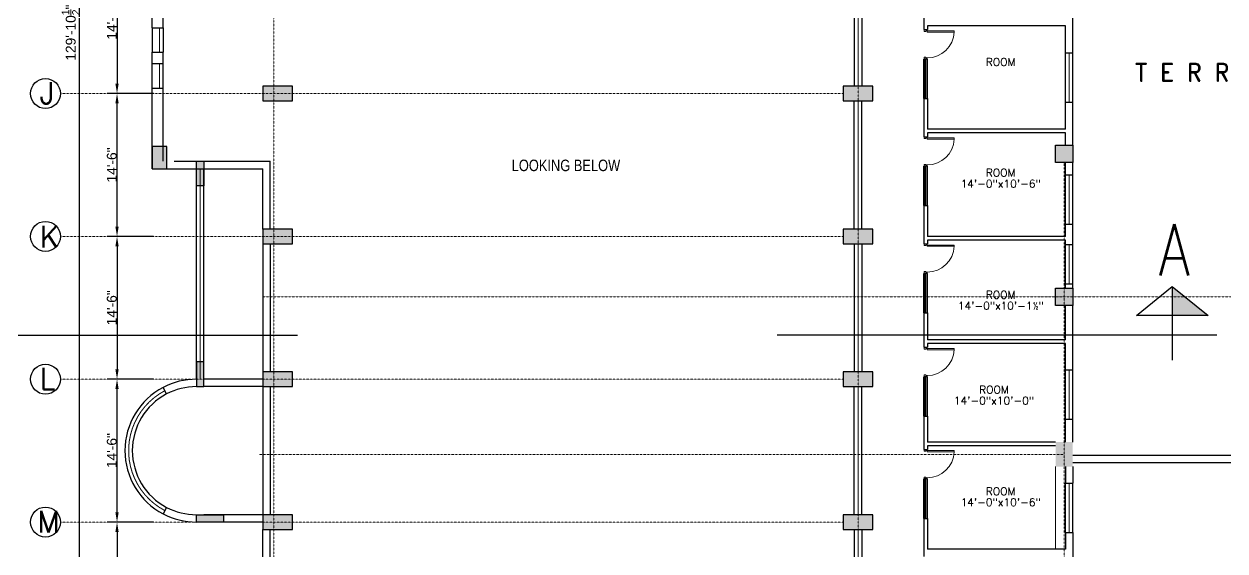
# Model space of a CAD drawing. Header units: inches. Extents: x -110725 to 51121, y 8404 to 44825.
# Drawn here: x 24797 to 26259, y 20903 to 21545 of the extents above; entities that cross this region are included whole.
import ezdxf
from ezdxf.enums import TextEntityAlignment as Align

# ---------------------------------------------------------------- set-up
doc = ezdxf.new("R2010")
doc.units = ezdxf.units.IN
doc.header["$LTSCALE"] = 0.1
doc.header["$MEASUREMENT"] = 0
doc.linetypes.add('CENTER', pattern=[2, 1.25, -0.25, 0.25, -0.25])
doc.layers.get('0').update_dxf_attribs({"color": 1, "lineweight": 0})
doc.layers.get('Defpoints').update_dxf_attribs({"lineweight": 0})
for name, color, linetype in [('Column Hatch', 7, 'Continuous'), ('COLUMNS', 200, 'Continuous'), ('GF', 1, 'Continuous'), ('GFT', 4, 'Continuous'), ('GFW', 5, 'Continuous')]:
    doc.layers.add(name, color=color, linetype=linetype)
for name, color, linetype, lineweight in [('dim', 252, 'Continuous', 0), ('DOOR', 32, 'Continuous', 0), ('GRID', 8, 'CENTER', 0), ('TEXT', 3, 'Continuous', 0), ('TILE', 251, 'Continuous', 0)]:
    doc.layers.add(name, color=color, linetype=linetype, lineweight=lineweight)
doc.styles.add('EHSAN', font='arial.ttf', dxfattribs={"height": 54})
doc.styles.add('ROMAND', font='romand.shx')
doc.styles.get("Standard").update_dxf_attribs({"font": 'arial.ttf'})
doc.styles.add('style1', font='simplex.shx', dxfattribs={"width": 0.8})
doc.dimstyles.new('DIM', dxfattribs={"dimtxt": 15, "dimasz": 9, "dimexe": 0.25, "dimexo": 3, "dimgap": 0.125, "dimtad": 1, "dimdec": 3, "dimzin": 3, "dimdsep": 46, "dimlunit": 4, "dimtxsty": 'ROMAND', "dimcen": 0.125, "dimaunit": 1, "dimadec": 0, "dimazin": 0, "dimtfac": 0.75, "dimtdec": 3, "dimtix": 1, "dimtofl": 0, "dimtmove": 2, "dimatfit": 3, "dimfxl": 1, "dimtolj": 1, "dimtzin": 3, "dimarcsym": 1})
doc.dimstyles.new('DIM1', dxfattribs={"dimtxt": 54, "dimasz": 6, "dimexe": 6, "dimexo": 3, "dimgap": 1, "dimtad": 0, "dimzin": 0, "dimdsep": 46, "dimlunit": 4, "dimtxsty": 'EHSAN', "dimblk": 'ARCHTICK', "dimcen": 3, "dimdle": 6, "dimclrd": 4, "dimclre": 4, "dimclrt": 6, "dimadec": 0, "dimazin": 0, "dimtfac": 1, "dimtofl": 0, "dimtmove": 1, "dimatfit": 3, "dimldrblk": 'ARCHTICK', "dimfxl": 4, "dimtolj": 1, "dimtzin": 3, "dimlwd": -1, "dimlwe": -1, "dimarcsym": 0})

# ---------------------------------------------------------------- blocks, each defined once
blk = doc.blocks.new('_ArchTick')
at = {"color": 0, "linetype": 'ByBlock', "const_width": 0.15}
blk.add_lwpolyline([(-0.5, -0.5), (0.5, 0.5)], dxfattribs=at)
blk = doc.blocks.new('*D2187')
at = {"layer": 'Defpoints', "color": 0, "transparency": 16777216}
for p in [(25600, 23059.7), (25457.2, 22829.6), (29057.6, 20595.2, 1175.7)]:
    blk.add_point(p, dxfattribs=at)
at = {"layer": 'dim', "color": 4, "transparency": 16777216}
for p, q in [((25579.6, 23072.3), (27286, 22013.3)), ((25458.8, 22832.1), (25603.2, 23064.8)), ((29220.8, 20812.6), (27514.4, 21871.6)), ((29059.2, 20597.7), (29203.6, 20830.4))]:
    blk.add_line(p, q, dxfattribs=at)
at = {"layer": 'dim', "color": 4, "transparency": 16777216, "xscale": 24, "yscale": 24, "zscale": 24}
for p, rotation in [((25600, 23059.7), 148.1765203500402), ((29200.4, 20825.3), 328.1765203500402)]:
    blk.add_blockref('_ArchTick', p, dxfattribs=dict(at, rotation=rotation))
at = {"layer": 'dim', "color": 6, "transparency": 16777216, "insert": (27400.2, 21942.5), "char_height": 54, "attachment_point": 5, "rotation": 328.1765, "style": 'EHSAN'}
blk.add_mtext('\\A1;353\'-1{\\H1x;\\S1/2;}"', dxfattribs=at)
blk = doc.blocks.new('*D3219')
at = {"layer": 'Defpoints', "color": 0, "transparency": 16777216}
for p in [(24960.8, 20938.3), (24910.4, 20764.3), (24960.8, 20764.3)]:
    blk.add_point(p, dxfattribs=at)
at = {"layer": 'dim', "color": 2, "lineweight": -2, "transparency": 16777216}
for p, q in [((24954.8, 20938.3), (24898.4, 20938.3)), ((24954.8, 20764.3), (24898.4, 20764.3))]:
    blk.add_line(p, q, dxfattribs=at)
at = {"layer": 'dim', "color": 4, "lineweight": -2, "transparency": 16777216}
blk.add_line((24910.4, 20926.3), (24910.4, 20776.3), dxfattribs=at)
at = {"layer": 'dim', "color": 4, "transparency": 16777216}
for points in [[(24908.4, 20926.3), (24912.4, 20926.3), (24910.4, 20938.3)], [(24908.4, 20776.3), (24912.4, 20776.3), (24910.4, 20764.3)]]:
    blk.add_solid(points, dxfattribs=at)
at = {"layer": 'dim', "color": 3, "transparency": 16777216, "insert": (24904.1, 20851.3), "char_height": 12, "attachment_point": 5, "rotation": 90}
blk.add_mtext('\\A1;14\'-6"', dxfattribs=at)
blk = doc.blocks.new('*D3220')
at = {"layer": 'Defpoints', "color": 0, "transparency": 16777216}
for p in [(24960.8, 21286.3), (24910.4, 21112.3), (24960.8, 21112.3)]:
    blk.add_point(p, dxfattribs=at)
at = {"layer": 'dim', "color": 2, "lineweight": -2, "transparency": 16777216}
for p, q in [((24954.8, 21286.3), (24898.4, 21286.3)), ((24954.8, 21112.3), (24898.4, 21112.3))]:
    blk.add_line(p, q, dxfattribs=at)
at = {"layer": 'dim', "color": 4, "lineweight": -2, "transparency": 16777216}
blk.add_line((24910.4, 21274.3), (24910.4, 21124.3), dxfattribs=at)
at = {"layer": 'dim', "color": 4, "transparency": 16777216}
for points in [[(24908.4, 21274.3), (24912.4, 21274.3), (24910.4, 21286.3)], [(24908.4, 21124.3), (24912.4, 21124.3), (24910.4, 21112.3)]]:
    blk.add_solid(points, dxfattribs=at)
at = {"layer": 'dim', "color": 3, "transparency": 16777216, "insert": (24904.1, 21199.3), "char_height": 12, "attachment_point": 5, "rotation": 90}
blk.add_mtext('\\A1;14\'-6"', dxfattribs=at)
blk = doc.blocks.new('*D3221')
at = {"layer": 'Defpoints', "color": 0, "transparency": 16777216}
for p in [(24910.4, 21112.3), (24960.8, 21112.3), (24960.8, 20938.3)]:
    blk.add_point(p, dxfattribs=at)
at = {"layer": 'dim', "color": 2, "lineweight": -2, "transparency": 16777216}
for p, q in [((24954.8, 21112.3), (24898.4, 21112.3)), ((24954.8, 20938.3), (24898.4, 20938.3))]:
    blk.add_line(p, q, dxfattribs=at)
at = {"layer": 'dim', "color": 4, "lineweight": -2, "transparency": 16777216}
blk.add_line((24910.4, 20950.3), (24910.4, 21100.3), dxfattribs=at)
at = {"layer": 'dim', "color": 4, "transparency": 16777216}
for points in [[(24908.4, 21100.3), (24912.4, 21100.3), (24910.4, 21112.3)], [(24908.4, 20950.3), (24912.4, 20950.3), (24910.4, 20938.3)]]:
    blk.add_solid(points, dxfattribs=at)
at = {"layer": 'dim', "color": 3, "transparency": 16777216, "insert": (24904.1, 21025.3), "char_height": 12, "attachment_point": 5, "rotation": 90}
blk.add_mtext('\\A1;14\'-6"', dxfattribs=at)
blk = doc.blocks.new('*D3223')
at = {"layer": 'Defpoints', "color": 0, "transparency": 16777216}
for p in [(24910.4, 21460.3), (24960.8, 21460.3), (24960.8, 21286.3)]:
    blk.add_point(p, dxfattribs=at)
at = {"layer": 'dim', "color": 2, "lineweight": -2, "transparency": 16777216}
for p, q in [((24954.8, 21460.3), (24898.4, 21460.3)), ((24954.8, 21286.3), (24898.4, 21286.3))]:
    blk.add_line(p, q, dxfattribs=at)
at = {"layer": 'dim', "color": 4, "lineweight": -2, "transparency": 16777216}
blk.add_line((24910.4, 21298.3), (24910.4, 21448.3), dxfattribs=at)
at = {"layer": 'dim', "color": 4, "transparency": 16777216}
for points in [[(24908.4, 21448.3), (24912.4, 21448.3), (24910.4, 21460.3)], [(24908.4, 21298.3), (24912.4, 21298.3), (24910.4, 21286.3)]]:
    blk.add_solid(points, dxfattribs=at)
at = {"layer": 'dim', "color": 3, "transparency": 16777216, "insert": (24904.1, 21373.3), "char_height": 12, "attachment_point": 5, "rotation": 90}
blk.add_mtext('\\A1;14\'-6"', dxfattribs=at)
blk = doc.blocks.new('*D3224')
at = {"layer": 'Defpoints', "color": 0, "transparency": 16777216}
for p in [(24960.8, 21634.3), (24910.4, 21460.3), (24960.8, 21460.3)]:
    blk.add_point(p, dxfattribs=at)
at = {"layer": 'dim', "color": 2, "lineweight": -2, "transparency": 16777216}
for p, q in [((24954.8, 21634.3), (24898.4, 21634.3)), ((24954.8, 21460.3), (24898.4, 21460.3))]:
    blk.add_line(p, q, dxfattribs=at)
at = {"layer": 'dim', "color": 4, "lineweight": -2, "transparency": 16777216}
blk.add_line((24910.4, 21622.3), (24910.4, 21472.3), dxfattribs=at)
at = {"layer": 'dim', "color": 4, "transparency": 16777216}
for points in [[(24908.4, 21622.3), (24912.4, 21622.3), (24910.4, 21634.3)], [(24908.4, 21472.3), (24912.4, 21472.3), (24910.4, 21460.3)]]:
    blk.add_solid(points, dxfattribs=at)
at = {"layer": 'dim', "color": 3, "transparency": 16777216, "insert": (24904.1, 21547.3), "char_height": 12, "attachment_point": 5, "rotation": 90}
blk.add_mtext('\\A1;14\'-6"', dxfattribs=at)
blk = doc.blocks.new('*D3231')
at = {"layer": 'Defpoints', "color": 0, "transparency": 16777216}
for p in [(24864.7, 22313.8), (24960.8, 22313.8), (24960.8, 20755.3)]:
    blk.add_point(p, dxfattribs=at)
at = {"layer": 'dim', "color": 2, "lineweight": -2, "transparency": 16777216}
for p, q in [((24954.8, 22313.8), (24852.7, 22313.8)), ((24954.8, 20755.3), (24852.7, 20755.3))]:
    blk.add_line(p, q, dxfattribs=at)
at = {"layer": 'dim', "color": 4, "lineweight": -2, "transparency": 16777216}
blk.add_line((24864.7, 20767.3), (24864.7, 22301.8), dxfattribs=at)
at = {"layer": 'dim', "color": 4, "transparency": 16777216}
for points in [[(24862.7, 22301.8), (24866.7, 22301.8), (24864.7, 22313.8)], [(24862.7, 20767.3), (24866.7, 20767.3), (24864.7, 20755.3)]]:
    blk.add_solid(points, dxfattribs=at)
at = {"layer": 'dim', "color": 3, "transparency": 16777216, "insert": (24854, 21534.5), "char_height": 12, "attachment_point": 5, "rotation": 90}
blk.add_mtext('\\A1;129\'-10{\\H0.75x;\\S1/2;}"', dxfattribs=at)
blk = doc.blocks.new('D2')
for p, q in [((-3, 34.9), (-1.5, 34.9)), ((-3, 1.9), (-3, 34.9)), ((-1.5, 34.9), (-1.5, 1.9)), ((-34.5, 1.9), (-36, 1.9)), ((-36, 1.9), (-36, -1.9)), ((-34.5, 0.4), (-34.5, 1.9)), ((-33.8, 0.4), (-34.5, 0.4)), ((-33.8, -1.9), (-33.8, 0.4)), ((-1.5, 1.9), (-3, 1.9)), ((-2.2, 0.4), (-2.2, -1.9)), ((-1.5, 0.4), (-2.2, 0.4)), ((0, 1.9), (-1.5, 1.9)), ((-1.5, 1.9), (-1.5, 0.4)), ((0, -1.9), (0, 1.9)), ((-36, -1.9), (-33.8, -1.9)), ((-2.2, -1.9), (0, -1.9))]:
    blk.add_line(p, q)
blk.add_arc((-1.5, 1.9), 33, 92.6053, 180)

msp = doc.modelspace()

# ---------------------------------------------------------------- hatches: boundary and pattern name
at = {"layer": 'Column Hatch'}
for points in [[(25123.99736, 21469.2792), (25087.99736, 21469.2792), (25087.99736, 21451.2792), (25123.99736, 21451.2792)], [(25830.49736, 21469.2792), (25794.49736, 21469.2792), (25794.49736, 21451.2792), (25830.49736, 21451.2792)], [(24970.99736, 21395.7792), (24952.99736, 21395.7792), (24952.99736, 21368.7792), (24970.99736, 21368.7792)], [(26073.99736, 21397.2792), (26052.99736, 21397.2792), (26052.99736, 21376.2792), (26073.99736, 21376.2792)], [(25006.99736, 21377.7792), (25015.99736, 21377.7792), (25015.99736, 21347.7792), (25006.99736, 21347.7792)], [(25123.99736, 21295.2792), (25087.99736, 21295.2792), (25087.99736, 21277.2792), (25123.99736, 21277.2792)], [(25830.49736, 21295.2792), (25794.49736, 21295.2792), (25794.49736, 21277.2792), (25830.49736, 21277.2792)], [(26073.99736, 21223.2792), (26052.99736, 21223.2792), (26052.99736, 21202.2792), (26073.99736, 21202.2792)], [(25006.99071, 21103.2792), (25015.99071, 21103.2792), (25015.99071, 21133.2792), (25006.99071, 21133.2792)], [(25123.99736, 21121.2792), (25087.99736, 21121.2792), (25087.99736, 21103.2792), (25123.99736, 21103.2792)], [(25830.49736, 21121.2792), (25794.49736, 21121.2792), (25794.49736, 21103.2792), (25830.49736, 21103.2792)], [(26073.99736, 21035.7792), (26052.99736, 21035.7792), (26052.99736, 21005.7792), (26073.99736, 21005.7792)], [(25006.99736, 20947.2792), (25039.99736, 20947.2792), (25039.99736, 20938.2792), (25006.99736, 20938.2792)], [(25123.99736, 20947.2792), (25087.99736, 20947.2792), (25087.99736, 20929.2792), (25123.99736, 20929.2792)], [(25830.49736, 20947.2792), (25794.49736, 20947.2792), (25794.49736, 20929.2792), (25830.49736, 20929.2792)]]:
    msp.add_hatch(color=256, dxfattribs=at).paths.add_polyline_path(points)
at = {"layer": 'GF'}
msp.add_hatch(color=256, dxfattribs=at).paths.add_polyline_path([(26195.14683, 21189.83109), (26195.14683, 21225.32739), (26238.63917, 21189.83109)])

# ---------------------------------------------------------------- linework, layer by layer
at = {"layer": 'COLUMNS', "elevation": 1.07221}
for points in [[(25087.99736, 21451.2792), (25123.99736, 21451.2792), (25123.99736, 21469.2792), (25087.99736, 21469.2792)], [(25794.49736, 21451.2792), (25830.49736, 21451.2792), (25830.49736, 21469.2792), (25794.49736, 21469.2792)], [(24970.99736, 21395.7792), (24952.99736, 21395.7792), (24952.99736, 21368.7792), (24970.99736, 21368.7792)], [(26052.99736, 21397.2792), (26073.99736, 21397.2792), (26073.99736, 21376.2792), (26052.99736, 21376.2792)], [(25006.99736, 21377.7792), (25015.99736, 21377.7792), (25015.99736, 21347.7792), (25006.99736, 21347.7792)], [(25087.99736, 21277.2792), (25123.99736, 21277.2792), (25123.99736, 21295.2792), (25087.99736, 21295.2792)], [(25794.49736, 21277.2792), (25830.49736, 21277.2792), (25830.49736, 21295.2792), (25794.49736, 21295.2792)], [(26052.99736, 21223.2792), (26073.99736, 21223.2792), (26073.99736, 21202.2792), (26052.99736, 21202.2792)], [(25006.99071, 21103.2792), (25015.99071, 21103.2792), (25015.99071, 21133.2792), (25006.99071, 21133.2792)], [(25087.99736, 21103.2792), (25123.99736, 21103.2792), (25123.99736, 21121.2792), (25087.99736, 21121.2792)], [(25794.49736, 21103.2792), (25830.49736, 21103.2792), (25830.49736, 21121.2792), (25794.49736, 21121.2792)], [(25006.99736, 20947.2792), (25039.99736, 20947.2792), (25039.99736, 20938.2792), (25006.99736, 20938.2792)], [(25087.99736, 20929.2792), (25123.99736, 20929.2792), (25123.99736, 20947.2792), (25087.99736, 20947.2792)], [(25794.49736, 20929.2792), (25830.49736, 20929.2792), (25830.49736, 20947.2792), (25794.49736, 20947.2792)]]:
    msp.add_lwpolyline(points, close=True, dxfattribs=at)
at = {"layer": 'GF'}
for p, q in [((25892.49736, 21584.7792, 1.07221), (25892.49736, 21538.2792, 1.07221)), ((24952.99736, 21540.5292, 1.07221), (24952.99736, 21554.0292, 1.07221)), ((24966.49736, 21540.5292, 1.07221), (24966.49736, 21554.0292, 1.07221)), ((26073.99736, 21397.2792, 1.07221), (26073.99736, 21559.39703, 1.07221)), ((24952.99736, 21540.5292, 1.07221), (24966.49736, 21540.5292, 1.07221)), ((25892.49736, 21538.2792, 1.07221), (25896.99736, 21538.2792, 1.07221)), ((25896.99736, 21542.7792, 1.07221), (25896.99736, 21538.2792, 1.07221)), ((26064.99736, 21542.7792, 1.07221), (25896.99736, 21542.7792, 1.07221)), ((26064.99736, 21416.7792, 1.07221), (26064.99736, 21542.7792, 1.07221)), ((24952.99736, 21510.5292, 1.07221), (24966.49736, 21510.5292, 1.07221)), ((24952.99736, 21497.0292, 1.07221), (24952.99736, 21510.5292, 1.07221)), ((24966.49736, 21497.0292, 1.07221), (24966.49736, 21510.5292, 1.07221)), ((26064.99736, 21509.7792, 1.07221), (26073.99736, 21509.7792, 1.07221)), ((24952.99736, 21497.0292, 1.07221), (24966.49736, 21497.0292, 1.07221)), ((24952.99736, 21368.7792, 1.07221), (24952.99736, 21467.0292, 1.07221)), ((24952.99736, 21467.0292, 1.07221), (24966.49736, 21467.0292, 1.07221)), ((24966.49736, 21377.7792, 1.07221), (24966.49736, 21467.0292, 1.07221)), ((25892.49736, 21454.2792, 1.07221), (25892.49736, 21407.7792, 1.07221)), ((25892.49736, 21454.2792, 1.07221), (25896.99736, 21454.2792, 1.07221)), ((25896.99736, 21454.2792, 1.07221), (25896.99736, 21416.7792, 1.07221)), ((26064.99736, 21449.7792, 1.07221), (26073.99736, 21449.7792, 1.07221)), ((25892.49736, 21407.7792, 1.07221), (25896.99736, 21407.7792, 1.07221)), ((26064.99736, 21416.7792, 1.07221), (25896.99736, 21416.7792, 1.07221)), ((25896.99736, 21412.2792, 1.07221), (25896.99736, 21407.7792, 1.07221)), ((26064.99736, 21412.2792, 1.07221), (25896.99736, 21412.2792, 1.07221)), ((26064.99736, 21397.2792, 1.07221), (26064.99736, 21412.2792, 1.07221)), ((24979.99736, 21377.7792, 1.07221), (25096.99736, 21377.7792, 1.07221)), ((25096.99736, 21295.2792, 1.07221), (25096.99736, 21377.7792, 1.07221)), ((26064.99736, 21361.2792, 1.07221), (26064.99736, 21376.2792, 1.07221)), ((26073.99736, 21361.2792, 1.07221), (26073.99736, 21376.2792, 1.07221)), ((24966.49736, 21368.7792, 1.07221), (25087.99736, 21368.7792, 1.07221)), ((25087.99736, 21295.2792, 1.07221), (25087.99736, 21368.7792, 1.07221)), ((26064.99736, 21361.2792, 1.07221), (26073.99736, 21361.2792, 1.07221)), ((25892.49736, 21323.7792, 1.07221), (25892.49736, 21277.2792, 1.07221)), ((25892.49736, 21323.7792, 1.07221), (25896.99736, 21323.7792, 1.07221)), ((25896.99736, 21323.7792, 1.07221), (25896.99736, 21286.2792, 1.07221)), ((26064.99736, 21286.2792, 1.07221), (26064.99736, 21301.2792, 1.07221)), ((26064.99736, 21301.2792, 1.07221), (26073.99736, 21301.2792, 1.07221)), ((26073.99736, 21223.2792, 1.07221), (26073.99736, 21301.2792, 1.07221)), ((25087.99736, 21277.2792, 1.07221), (25087.99736, 21121.2792, 1.07221)), ((25096.99736, 21277.2792, 1.07221), (25096.99736, 21121.2792, 1.07221)), ((25892.49736, 21277.2792, 1.07221), (25896.99736, 21277.2792, 1.07221)), ((26064.99736, 21286.2792, 1.07221), (25896.99736, 21286.2792, 1.07221)), ((25896.99736, 21281.7792, 1.07221), (25896.99736, 21277.2792, 1.07221)), ((26064.99736, 21281.7792, 1.07221), (25896.99736, 21281.7792, 1.07221)), ((26064.99736, 21223.2792, 1.07221), (26064.99736, 21281.7792, 1.07221)), ((26064.99736, 21276.5292, 1.07221), (26073.99736, 21276.5292, 1.07221)), ((26064.99736, 21228.5292, 1.07221), (26073.99736, 21228.5292, 1.07221)), ((26195.14683, 21225.32739, 1.07221), (26195.14683, 21135.33674, 1.07221)), ((26064.99736, 21160.2792, 1.07221), (26064.99736, 21202.2792, 1.07221)), ((26073.99736, 21123.5292, 1.07221), (26073.99736, 21202.2792, 1.07221)), ((25892.49736, 21193.2792, 1.07221), (25892.49736, 21151.2792, 1.07221)), ((25892.49736, 21193.2792, 1.07221), (25896.99736, 21193.2792, 1.07221)), ((25896.99736, 21193.2792, 1.07221), (25896.99736, 21160.2792, 1.07221)), ((24691.40515, 21165.88411, 1.07221), (25130.06028, 21165.88411, 1.07221)), ((26249.51225, 21165.88411, 1.07221), (25714.22634, 21165.88411, 1.07221)), ((26064.99736, 21160.2792, 1.07221), (25896.99736, 21160.2792, 1.07221)), ((25892.49736, 21151.2792, 1.07221), (25896.99736, 21151.2792, 1.07221)), ((25896.99736, 21155.7792, 1.07221), (25896.99736, 21151.2792, 1.07221)), ((26064.99736, 21155.7792, 1.07221), (25896.99736, 21155.7792, 1.07221)), ((26064.99736, 21123.5292, 1.07221), (26064.99736, 21155.7792, 1.07221)), ((26064.99736, 21123.5292, 1.07221), (26073.99736, 21123.5292, 1.07221)), ((24970.75561, 21094.34477, 1.07221), (24966.5731, 21102.31388, 1.07221)), ((25087.99736, 21112.2792, 1.07221), (25016.00401, 21112.2792, 1.07221)), ((25087.99736, 21103.2792, 1.07221), (25016.00401, 21103.2792, 1.07221)), ((25087.99736, 21103.2792, 1.07221), (25087.99736, 20947.2792, 1.07221)), ((25096.99736, 21103.2792, 1.07221), (25096.99736, 20947.2792, 1.07221)), ((25892.49736, 21067.2792, 1.07221), (25892.49736, 21026.7792, 1.07221)), ((25892.49736, 21067.2792, 1.07221), (25896.99736, 21067.2792, 1.07221)), ((25896.99736, 21067.2792, 1.07221), (25896.99736, 21035.7792, 1.07221)), ((26064.99736, 21035.7792, 1.07221), (26064.99736, 21063.5292, 1.07221)), ((26064.99736, 21063.5292, 1.07221), (26073.99736, 21063.5292, 1.07221)), ((26073.99736, 21035.7792, 1.07221), (26073.99736, 21063.5292, 1.07221)), ((25892.49736, 21026.7792, 1.07221), (25896.99736, 21026.7792, 1.07221)), ((26052.99736, 21035.7792, 1.07221), (25896.99736, 21035.7792, 1.07221)), ((25896.99736, 21031.2792, 1.07221), (25896.99736, 21026.7792, 1.07221)), ((26052.99736, 21031.2792, 1.07221), (25896.99736, 21031.2792, 1.07221)), ((26064.99736, 21005.7792, 1.07221), (26064.99736, 20985.5292, 1.07221)), ((26073.99736, 21005.7792, 1.07221), (26073.99736, 20985.5292, 1.07221)), ((26064.99736, 20985.5292, 1.07221), (26073.99736, 20985.5292, 1.07221)), ((24970.75561, 20956.21363, 1.07221), (24966.5731, 20948.24453, 1.07221)), ((25087.99736, 20947.2792, 1.07221), (25016.00401, 20947.2792, 1.07221)), ((25087.99736, 20938.2792, 1.07221), (25016.00401, 20938.2792, 1.07221)), ((25892.49736, 20942.7792, 1.07221), (25892.49736, 20896.2792, 1.07221)), ((25892.49736, 20942.7792, 1.07221), (25896.99736, 20942.7792, 1.07221)), ((25896.99736, 20942.7792, 1.07221), (25896.99736, 20905.2792, 1.07221)), ((25087.99736, 20773.2792, 1.07221), (25087.99736, 20929.2792, 1.07221)), ((25096.99736, 20773.2792, 1.07221), (25096.99736, 20929.2792, 1.07221)), ((26064.99736, 20925.5292, 1.07221), (26064.99736, 20905.2792, 1.07221)), ((26064.99736, 20925.5292, 1.07221), (26073.99736, 20925.5292, 1.07221)), ((26073.99736, 20925.5292, 1.07221), (26073.99736, 20879.7792, 1.07221)), ((26064.99736, 20905.2792, 1.07221), (25896.99736, 20905.2792, 1.07221))]:
    msp.add_line(p, q, dxfattribs=at)
at = {"layer": 'GF', "elevation": 1.07221}
msp.add_lwpolyline([(26195.14683, 21225.32739), (26238.63917, 21189.83109), (26151.6545, 21189.83109)], close=True, dxfattribs=at)
at = {"layer": 'GF'}
for radius, start, end in [(87, 90, 117.69230769), (78, 90, 117.69230769), (78, 242.30769231, 270), (87, 242.30769231, 270)]:
    msp.add_arc((25007.00401, 21025.2792, 1.07221), radius, start, end, dxfattribs=at)
at = {"layer": 'GFT'}
for centre in [(24823.30114, 21460.2792, 1.07221), (24823.30114, 21286.2792, 1.07221), (24823.30114, 21112.2792, 1.07221), (24823.30114, 20938.2792, 1.07221)]:
    msp.add_circle(centre, 18.23575, dxfattribs=at)
at = {"layer": 'GFW'}
for p, q in [((25807.99736, 21625.2792, 1.07221), (25807.99736, 21469.2792, 1.07221)), ((25816.99736, 21625.2792, 1.07221), (25816.99736, 21469.2792, 1.07221)), ((24952.99736, 21540.5292, 1.07221), (24952.99736, 21510.5292, 1.07221)), ((24966.49736, 21540.5292, 1.07221), (24966.49736, 21510.5292, 1.07221)), ((26064.99736, 21449.7792, 1.07221), (26064.99736, 21509.7792, 1.07221)), ((26073.99736, 21449.7792, 1.07221), (26073.99736, 21509.7792, 1.07221)), ((24952.99736, 21467.0292, 1.07221), (24952.99736, 21497.0292, 1.07221)), ((24966.49736, 21467.0292, 1.07221), (24966.49736, 21497.0292, 1.07221)), ((25896.99736, 21502.2792, 1.07221), (25892.49736, 21502.2792, 1.07221)), ((25892.49736, 21454.2792, 1.07221), (25892.49736, 21502.2792, 1.07221)), ((25894.24736, 21454.2792, 1.07221), (25894.24736, 21502.2792, 1.07221)), ((25895.24736, 21454.2792, 1.07221), (25895.24736, 21502.2792, 1.07221)), ((25896.99736, 21454.2792, 1.07221), (25896.99736, 21502.2792, 1.07221)), ((25807.99736, 21295.2792, 1.07221), (25807.99736, 21451.2792, 1.07221)), ((25816.99736, 21295.2792, 1.07221), (25816.99736, 21451.2792, 1.07221)), ((25006.99736, 21112.2792, 1.07221), (25006.99736, 21368.7792, 1.07221)), ((25015.99736, 21112.2792, 1.07221), (25015.99736, 21368.7792, 1.07221)), ((25896.99736, 21371.7792, 1.07221), (25892.49736, 21371.7792, 1.07221)), ((25892.49736, 21323.7792, 1.07221), (25892.49736, 21371.7792, 1.07221)), ((25894.24736, 21323.7792, 1.07221), (25894.24736, 21371.7792, 1.07221)), ((25895.24736, 21323.7792, 1.07221), (25895.24736, 21371.7792, 1.07221)), ((25896.99736, 21323.7792, 1.07221), (25896.99736, 21371.7792, 1.07221)), ((26064.99736, 21301.2792, 1.07221), (26064.99736, 21361.2792, 1.07221)), ((26073.99736, 21301.2792, 1.07221), (26073.99736, 21361.2792, 1.07221)), ((25807.99736, 21277.2792, 1.07221), (25807.99736, 21121.2792, 1.07221)), ((25816.99736, 21277.2792, 1.07221), (25816.99736, 21121.2792, 1.07221)), ((26064.99736, 21228.5292, 1.07221), (26064.99736, 21276.5292, 1.07221)), ((26073.99736, 21228.5292, 1.07221), (26073.99736, 21276.5292, 1.07221)), ((25896.99736, 21241.2792, 1.07221), (25892.49736, 21241.2792, 1.07221)), ((25892.49736, 21193.2792, 1.07221), (25892.49736, 21241.2792, 1.07221)), ((25894.24736, 21193.2792, 1.07221), (25894.24736, 21241.2792, 1.07221)), ((25895.24736, 21193.2792, 1.07221), (25895.24736, 21241.2792, 1.07221)), ((25896.99736, 21193.2792, 1.07221), (25896.99736, 21241.2792, 1.07221)), ((25896.99736, 21115.2792, 1.07221), (25892.49736, 21115.2792, 1.07221)), ((25892.49736, 21067.2792, 1.07221), (25892.49736, 21115.2792, 1.07221)), ((25894.24736, 21067.2792, 1.07221), (25894.24736, 21115.2792, 1.07221)), ((25895.24736, 21067.2792, 1.07221), (25895.24736, 21115.2792, 1.07221)), ((25896.99736, 21067.2792, 1.07221), (25896.99736, 21115.2792, 1.07221)), ((26064.99736, 21063.5292, 1.07221), (26064.99736, 21123.5292, 1.07221)), ((26073.99736, 21063.5292, 1.07221), (26073.99736, 21123.5292, 1.07221)), ((25807.99736, 20947.2792, 1.07221), (25807.99736, 21103.2792, 1.07221)), ((25816.99736, 20947.2792, 1.07221), (25816.99736, 21103.2792, 1.07221)), ((26496.99736, 21019.2792, 1.07221), (26073.99736, 21019.2792, 1.07221)), ((26505.99736, 21010.2792, 1.07221), (26073.99736, 21010.2792, 1.07221)), ((25896.99736, 20990.7792, 1.07221), (25892.49736, 20990.7792, 1.07221)), ((25892.49736, 20942.7792, 1.07221), (25892.49736, 20990.7792, 1.07221)), ((25894.24736, 20942.7792, 1.07221), (25894.24736, 20990.7792, 1.07221)), ((25895.24736, 20942.7792, 1.07221), (25895.24736, 20990.7792, 1.07221)), ((25896.99736, 20942.7792, 1.07221), (25896.99736, 20990.7792, 1.07221)), ((26064.99736, 20925.5292, 1.07221), (26064.99736, 20985.5292, 1.07221)), ((26073.99736, 20925.5292, 1.07221), (26073.99736, 20985.5292, 1.07221)), ((25807.99736, 20929.2792, 1.07221), (25807.99736, 20773.2792, 1.07221)), ((25816.99736, 20929.2792, 1.07221), (25816.99736, 20773.2792, 1.07221))]:
    msp.add_line(p, q, dxfattribs=at)
at = {"layer": 'GFW', "const_width": 1.25, "elevation": 1.07221}
for points in [[(25812.49736, 21625.2792), (25812.49736, 21469.2792)], [(24961.99736, 21540.5292), (24961.99736, 21510.5292)], [(26069.49736, 21449.7792), (26069.49736, 21509.7792)], [(24961.99736, 21467.0292), (24961.99736, 21497.0292)], [(25812.49736, 21295.2792), (25812.49736, 21451.2792)], [(25011.49736, 21112.2792), (25011.49736, 21368.7792)], [(26069.49736, 21301.2792), (26069.49736, 21361.2792)], [(25812.49736, 21277.2792), (25812.49736, 21121.2792)], [(26069.49736, 21228.5292), (26069.49736, 21276.5292)], [(26069.49736, 21063.5292), (26069.49736, 21123.5292)], [(25812.49736, 20947.2792), (25812.49736, 21103.2792)], [(26069.49736, 20925.5292), (26069.49736, 20985.5292)], [(25812.49736, 20929.2792), (25812.49736, 20773.2792)]]:
    msp.add_lwpolyline(points, dxfattribs=at)
msp.add_lwpolyline([(24968.66435, 20952.22908, -0.6045210744), (24968.66435, 21098.32933, 4.0571594856)], format="xyb", dxfattribs=at)
at = {"layer": 'GFW'}
for radius in [87, 78]:
    msp.add_arc((25007.00401, 21025.2792, 1.07221), radius, 117.69230769, 242.30769231, dxfattribs=at)
at = {"layer": 'GRID'}
for p, q in [((25812.49736, 22482.67175, 1.07221), (25812.49736, 20420.7842, 1.07221)), ((25101.49736, 22312.2792, 1.07221), (25101.49736, 20581.2792, 1.07221)), ((25794.49736, 21460.2792, 1.07221), (24841.5369, 21460.2792, 1.07221)), ((26063.49736, 21376.2792, 1.07221), (26063.49736, 20420.7842, 1.07221)), ((25794.49736, 21286.2792, 1.07221), (24841.5369, 21286.2792, 1.07221)), ((25087.99736, 21212.7792, 1.07221), (26063.49736, 21212.7792, 1.07221)), ((26035.57236, 21212.7792, 1.07221), (26505.99736, 21212.7792, 1.07221)), ((25794.49736, 21112.2792, 1.07221), (24841.5369, 21112.2792, 1.07221)), ((25083.49736, 21020.7792, 1.07221), (26063.49736, 21020.7792, 1.07221)), ((25794.49736, 20938.2792, 1.07221), (24841.5369, 20938.2792, 1.07221))]:
    msp.add_line(p, q, dxfattribs=at)
at = {"layer": 'TILE'}
msp.add_line((26052.99736, 21005.7792, 1.07221), (26052.99736, 20905.2792, 1.07221), dxfattribs=at)

# ---------------------------------------------------------------- block references
at = {"layer": 'DOOR', "extrusion": (0, 0, -1), "zscale": -1.000000000000417, "rotation": 90.00000000000584}
for p in [(-25894.74736, 21538.2792, -1.07221), (-25894.74736, 21407.7792, -1.07221), (-25894.74736, 21277.2792, -1.07221), (-25894.74736, 21151.2792, -1.07221), (-25894.74736, 21026.7792, -1.07221)]:
    msp.add_blockref('D2', p, dxfattribs=at)

# ---------------------------------------------------------------- texts
at = {"layer": 'GFT', "width": 0.8}
msp.add_text('LOOKING BELOW', height=14, dxfattribs=at).set_placement((25456.96175, 21372.79946, -9.84761), align=Align.MIDDLE)
at = {"layer": 'GFT'}
for s, width, insert, char_height, attachment_point, style in [('{\\Fsimplex|c0;J}', 45.4062311, (24816.18364, 21474.02291, 1.07221), 26.4, 1, 'ROMAND'), ('{\\Fsimplex|c0;K}', 45.4062311, (24816.18364, 21299.31606, 1.07221), 26.4, 1, 'ROMAND'), ('A', 211.56, (26216.64265, 21301.29638, 1.07221), 62.5, 3, 'style1'), ('{\\Fsimplex|c0;L}', 45.4062311, (24816.18364, 21126.02291, 1.07221), 26.4, 1, 'ROMAND'), ('{\\Fsimplex|c0;M}', 45.4062311, (24813.53826, 20951.81215, 1.07221), 26.4, 1, 'ROMAND')]:
    msp.add_mtext_dynamic_manual_height_columns(s, width=width, gutter_width=101.66862, heights=[0], dxfattribs=dict(at, insert=insert, char_height=char_height, attachment_point=attachment_point, style=style))
at = {"layer": 'TEXT', "style": 'ROMAND'}
for s, p in [('ROOM', (25986.28977, 21498.68424, 1.07221)), ('ROOM', (25986.28977, 21363.8019, 1.07221)), ('14\'-0"x10\'-6"', (25986.28977, 21350.41273, 1.07221)), ('ROOM', (25986.28977, 21215.14355, 1.07221)), ('14\'-0"x10\'-1½"', (25986.28977, 21201.75437, 1.07221)), ('ROOM', (25978.13749, 21099.52908, 1.07221)), ('14\'-0"x10\'-0"', (25978.13749, 21086.13991, 1.07221)), ('14\'-0"x10\'-6"', (25986.28977, 20962.42058, 1.07221)), ('ROOM', (25986.28977, 20975.80976, 1.07221))]:
    msp.add_text(s, height=9.45, dxfattribs=at).set_placement(p, align=Align.MIDDLE)
msp.add_text('T E R R A C E', height=21.7557541, dxfattribs=at).set_placement((26149.28963, 21475.32759, 1.07221))

# ---------------------------------------------------------------- dimensions: what is measured, and where the dimension line sits
at = {"layer": 'dim'}
dim = msp.add_linear_dim(base=(25599.99713, 23059.65468, -1174.66297), p1=(29057.64021, 20595.17907, 1.07221), p2=(25457.21464, 22829.58067, -1174.66297), angle=148.17652035, dimstyle='DIM1', override={"dimtxt": 36, "dimasz": 24, "dimdle": 24}, dxfattribs=at)
dim.commit()
dim.dimension.update_dxf_attribs({"geometry": '*D2187', "text_midpoint": (27400.20992, 21942.45388, -1174.66297), "dimtype": 161})
for base, p1, p2, angle, picture, middle in [((24864.73155, 22313.7792, 1.07221), (24960.79257, 20755.2792, 1.07221), (24960.79257, 22313.7792, 1.07221), 90, '*D3231', (24853.9674, 21534.5292, 1.07221)), ((24910.35622, 21460.2792, 1.07221), (24960.79257, 21634.2792, 1.07221), (24960.79257, 21460.2792, 1.07221), 270, '*D3224', (24904.10434, 21547.2792, 1.07221)), ((24910.35622, 21460.2792, 1.07221), (24960.79257, 21286.2792, 1.07221), (24960.79257, 21460.2792, 1.07221), 90, '*D3223', (24904.10434, 21373.2792, 1.07221)), ((24910.35622, 21112.2792, 1.07221), (24960.79257, 21286.2792, 1.07221), (24960.79257, 21112.2792, 1.07221), 270, '*D3220', (24904.10434, 21199.2792, 1.07221)), ((24910.35622, 21112.2792, 1.07221), (24960.79257, 20938.2792, 1.07221), (24960.79257, 21112.2792, 1.07221), 90, '*D3221', (24904.10434, 21025.2792, 1.07221)), ((24910.35622, 20764.2792, 1.07221), (24960.79257, 20938.2792, 1.07221), (24960.79257, 20764.2792, 1.07221), 270, '*D3219', (24904.10434, 20851.2792, 1.07221))]:
    dim = msp.add_linear_dim(base=base, p1=p1, p2=p2, angle=angle, dimstyle='DIM', override={"dimtxt": 12, "dimasz": 12, "dimexe": 12, "dimexo": 6, "dimtxsty": 'Standard', "dimclrd": 4, "dimclre": 2, "dimclrt": 3, "dimtmove": 1}, dxfattribs=at)
    dim.commit()
    dim.dimension.update_dxf_attribs({"geometry": picture, "text_midpoint": middle})

doc.saveas('drawing.dxf')
